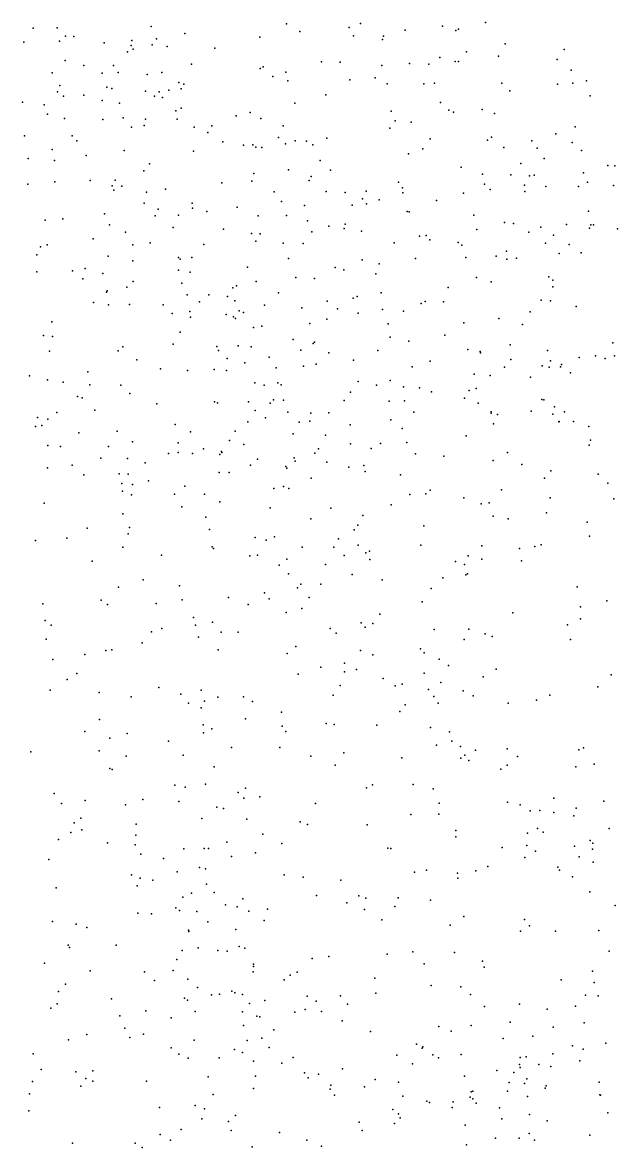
# Model space of a CAD drawing. Header units: metres. Extents: x -25 to 25, y -27.7 to 27.8.
# Drawn here: x -7.57 to -6.157, y -10.704 to -8.034 of the extents above; entities that cross this region are included whole.
import ezdxf

# ---------------------------------------------------------------- set-up
doc = ezdxf.new("R2010")
doc.units = ezdxf.units.M

msp = doc.modelspace()

# ---------------------------------------------------------------- linework, layer by layer
for p in [(-6.943, -8.0371, -7.8868), (-6.7674, -8.0364, -10.7099), (-6.4704, -8.0337, -7.9147), (-7.5443, -8.0468, 12.8218), (-7.4878, -8.046, -4.1455), (-7.2648, -8.0433, -8.1025), (-7.1847, -8.0599, -4.5106), (-6.9111, -8.0547, 16.7935), (-6.794, -8.0458, -4.8367), (-6.784, -8.0654, -11.4038), (-6.6613, -8.0522, 11.584), (-6.5729, -8.0422, 17.1775), (-6.541, -8.0523, 12.833), (-6.5347, -8.0497, -10.0678), (-7.567, -8.0804, -3.9042), (-7.4818, -8.0779, 17.1556), (-7.4676, -8.0661, 9.5794), (-7.4483, -8.0673, 10.1731), (-7.3757, -8.0818, -12.3734), (-7.3123, -8.0885, 16.994), (-7.3104, -8.0761, -13.0058), (-7.2621, -8.0865, 9.5576), (-7.2522, -8.0725, 13.6086), (-7.2264, -8.0903, 11.4765), (-7.0068, -8.0686, 13.5819), (-6.7149, -8.074, -10.9359), (-6.7129, -8.0665, 16.8014), (-6.4238, -8.0846, -5.2392), (-7.3204, -8.1035, 11.9732), (-7.3074, -8.0971, 10.3718), (-7.1132, -8.0945, 9.6708), (-6.5789, -8.1168, 12.5601), (-6.5158, -8.1036, 11.992), (-6.4396, -8.1136, 17.2446), (-6.2837, -8.0981, -5.4271), (-7.469, -8.1238, 13.5348), (-7.4246, -8.136, 12.6598), (-7.3543, -8.1357, 11.5911), (-7.1688, -8.1327, 16.8861), (-7.0054, -8.1431, 11.2972), (-6.9984, -8.1389, 9.9296), (-6.8604, -8.1269, -7.7697), (-6.8161, -8.1279, -11.6168), (-6.7164, -8.1358, 13.4815), (-6.651, -8.131, -5.0615), (-6.6053, -8.1325, -7.7559), (-6.5426, -8.1262, 13.5149), (-6.5346, -8.1259, 11.7186), (-6.3007, -8.1212, 13.5509), (-7.4994, -8.1529, 12.9824), (-7.3812, -8.1542, -4.1735), (-7.343, -8.1526, -13.2361), (-7.2737, -8.157, -4.3197), (-7.2389, -8.1527, 13.4154), (-6.9756, -8.162, 13.3894), (-6.945, -8.1518, 10.1961), (-6.9401, -8.1718, -4.6392), (-6.7931, -8.1695, 11.4375), (-6.7323, -8.1654, -10.6138), (-6.2675, -8.1471, 17.4399), (-6.2307, -8.1721, 4.0429), (-7.4867, -8.198, 13.1869), (-7.4814, -8.1836, -13.5539), (-7.3696, -8.1869, 13.3069), (-7.3576, -8.1907, 9.4451), (-7.2781, -8.197, 13.116), (-7.2457, -8.198, 10.6225), (-7.2229, -8.194, -12.7716), (-7.1985, -8.1759, 11.2845), (-7.1934, -8.1908, 6.0465), (-7.1867, -8.1803, 13.2505), (-6.7041, -8.1793, -10.3622), (-6.6172, -8.1795, -5.2464), (-6.5917, -8.1781, -11.1842), (-6.4319, -8.178, 17.0529), (-6.4129, -8.1962, -7.7779), (-6.2999, -8.1802, -9.9383), (-6.2632, -8.1781, -5.7318), (-7.57, -8.223, 18.394), (-7.4726, -8.2089, -8.1221), (-7.4246, -8.2063, -4.0123), (-7.3808, -8.2188, 12.824), (-7.3396, -8.2256, 12.319), (-7.2562, -8.2084, -13.0886), (-7.2378, -8.2117, -12.619), (-6.9234, -8.2252, 13.1759), (-6.8494, -8.2053, 16.7266), (-6.5776, -8.2235, -10.2117), (-6.2224, -8.2075, -7.8773), (-7.5182, -8.2289, 10.4397), (-7.5106, -8.2517, -3.818), (-7.2062, -8.2434, 11.1323), (-7.1934, -8.2373, 12.9174), (-7.0294, -8.2471, 12.9925), (-6.6949, -8.244, -7.6551), (-6.5574, -8.2415, -11.3764), (-6.5463, -8.2464, 16.7548), (-6.4784, -8.2405, 12.5826), (-6.4496, -8.25, 11.9327), (-7.4699, -8.2615, 10.6128), (-7.3789, -8.264, 11.9061), (-7.3306, -8.2597, -7.9816), (-7.281, -8.2784, -4.1737), (-7.2776, -8.2633, 10.8208), (-7.2031, -8.2629, 6.3377), (-7.1201, -8.2792, 10.9506), (-7.0623, -8.2549, 9.5271), (-7.0042, -8.262, -7.7097), (-6.9514, -8.2789, 11.1924), (-6.6852, -8.2668, 11.5174), (-6.6469, -8.2705, -11.5872), (-7.5652, -8.3026, 17.7832), (-7.4517, -8.3025, 11.222), (-7.311, -8.2819, -13.3338), (-7.1623, -8.282, 9.3745), (-7.1298, -8.2951, -12.3571), (-6.698, -8.2844, -10.4969), (-6.4566, -8.306, -5.7475), (-6.3033, -8.2982, 3.6988), (-6.2578, -8.2816, -6.0207), (-7.4407, -8.3146, 11.042), (-7.0942, -8.3173, 6.4718), (-7.045, -8.3251, -12.507), (-7.0227, -8.3243, -12.2005), (-7.0161, -8.3295, -12.706), (-7.0015, -8.3308, 12.8067), (-6.9624, -8.3065, 10.744), (-6.9453, -8.3218, 9.6942), (-6.9224, -8.3146, -4.7744), (-6.8956, -8.3154, 10.0817), (-6.8804, -8.3239, 10.2828), (-6.8474, -8.3083, 13.0057), (-6.6018, -8.3095, -10.7064), (-6.466, -8.3129, -7.6546), (-6.427, -8.3308, 12.213), (-6.3604, -8.3144, 3.8463), (-6.3476, -8.3322, -11.3478), (-6.2652, -8.3189, -7.7486), (-7.5562, -8.3564, 10.8328), (-7.4995, -8.3354, 11.4744), (-7.419, -8.3498, 18.0507), (-7.3283, -8.3372, 12.1971), (-7.1643, -8.3395, -13.0174), (-6.6536, -8.3454, 13.1981), (-6.6197, -8.334, -5.5123), (-6.3317, -8.3565, -10.9677), (-6.2428, -8.3372, 13.5092), (-7.494, -8.3611, 9.3577), (-7.282, -8.386, 9.2929), (-7.2686, -8.3694, -7.8542), (-6.9381, -8.3832, -12.8438), (-6.8631, -8.3617, -7.6136), (-6.8384, -8.3844, 12.7965), (-6.5285, -8.377, -10.2658), (-6.3865, -8.3686, 12.3955), (-6.1801, -8.3735, 17.2455), (-6.1637, -8.3738, -11.2153), (-7.4933, -8.4122, -3.7442), (-7.4091, -8.4088, 18.5235), (-7.3496, -8.4081, -3.9846), (-7.0257, -8.4106, 9.397), (-7.021, -8.3918, 6.2024), (-6.889, -8.4086, -5.1574), (-6.8847, -8.3992, -12.302), (-6.6773, -8.4125, 12.9206), (-6.4781, -8.3934, -11.6556), (-6.4101, -8.3954, 11.7515), (-6.3661, -8.3981, -6.0388), (-6.3548, -8.3962, 3.5715), (-6.238, -8.3908, 4.1658), (-6.2288, -8.4124, -11.6118), (-7.5577, -8.4175, -8.1056), (-7.3574, -8.4217, 17.7217), (-7.3533, -8.4319, 18.3753), (-7.3338, -8.4226, -13.6543), (-7.2755, -8.4366, 16.8689), (-7.2305, -8.4293, 12.5589), (-7.097, -8.4142, -4.3926), (-6.9725, -8.436, 16.6926), (-6.8486, -8.4351, 9.9231), (-6.8039, -8.437, 11.3285), (-6.754, -8.4345, 16.6404), (-6.6676, -8.4263, 11.4802), (-6.6672, -8.4377, -11.8613), (-6.5225, -8.4389, 11.6121), (-6.4732, -8.4176, -5.8776), (-6.4599, -8.4298, -10.6686), (-6.3782, -8.4199, -10.1805), (-6.3776, -8.4346, 13.4073), (-6.3276, -8.4234, 12.015), (-6.2498, -8.4228, 12.5968), (-6.1669, -8.4208, 3.8003), (-7.2813, -8.4624, 17.9097), (-7.1673, -8.4625, -13.2254), (-6.9552, -8.4585, -12.9847), (-6.7626, -8.4521, -5.4501), (-6.7535, -8.4644, -12.2544), (-6.7229, -8.4544, -12.7709), (-6.5868, -8.456, 3.6692), (-7.3755, -8.4881, -7.9177), (-7.2552, -8.4926, 18.086), (-7.2478, -8.4766, 12.3969), (-7.1993, -8.4909, 6.4122), (-7.1665, -8.4748, 6.0903), (-7.1321, -8.4822, 16.7442), (-7.0605, -8.4719, 12.568), (-7.0103, -8.4923, -4.7192), (-6.9435, -8.4921, -7.5843), (-6.9001, -8.4679, 10.5911), (-6.7872, -8.4671, -12.0258), (-6.6564, -8.482, 3.4467), (-6.6517, -8.4834, 3.2903), (-6.498, -8.4912, -10.4665), (-6.2262, -8.4816, 17.1407), (-7.516, -8.5026, -14.0726), (-7.4741, -8.4997, 18.824), (-7.3633, -8.514, 17.4342), (-6.8932, -8.5043, 12.6149), (-6.8428, -8.5176, 3.298), (-6.8042, -8.5121, -12.9761), (-6.4259, -8.5085, -7.577), (-6.4039, -8.511, 3.4038), (-6.3394, -8.5193, -11.8631), (-6.2785, -8.5133, -10.6575), (-6.2204, -8.5139, 12.3017), (-6.2141, -8.5137, -10.1408), (-7.3258, -8.5318, 18.5728), (-7.2124, -8.5203, -13.484), (-7.0931, -8.5243, -7.6557), (-7.0262, -8.5347, -4.519), (-7.0059, -8.5351, -13.151), (-6.8827, -8.5309, 3.0574), (-6.8059, -8.5225, 10.0832), (-6.7654, -8.5289, 3.5702), (-6.6272, -8.5411, -12.0966), (-6.6116, -8.5396, 3.0103), (-6.4915, -8.5255, -5.9993), (-6.368, -8.5316, -10.2863), (-6.3092, -8.5382, 4.1999), (-6.2236, -8.5222, 12.0903), (-6.1572, -8.5233, -11.8668), (-7.5273, -8.5663, 9.2265), (-7.5113, -8.5618, -8.0547), (-7.402, -8.5475, 17.2482), (-7.3079, -8.5619, -13.9071), (-7.267, -8.5566, 12.2381), (-7.1397, -8.561, -4.2261), (-7.0163, -8.5529, 3.2137), (-6.9512, -8.5572, 9.3605), (-6.9037, -8.5585, -5.3475), (-6.6873, -8.5567, 3.7903), (-6.6028, -8.55, -7.5419), (-6.5354, -8.5556, -12.4461), (-6.5265, -8.5625, -12.6336), (-6.3278, -8.5579, -10.5105), (-6.2716, -8.5604, 11.7647), (-7.536, -8.5851, -3.6077), (-7.3665, -8.5885, -14.0704), (-7.3077, -8.5994, 12.0314), (-7.1993, -8.5918, 3.0356), (-7.1956, -8.5955, -13.7405), (-7.1679, -8.5919, 17.6354), (-6.9382, -8.594, 16.685), (-6.7638, -8.5972, 9.7883), (-6.6372, -8.594, 16.77), (-6.517, -8.5916, 12.8841), (-6.4454, -8.5882, 13.0761), (-6.4205, -8.5768, 11.6357), (-6.4196, -8.5953, -12.1245), (-6.3973, -8.5928, -6.2249), (-6.2956, -8.5819, -12.0081), (-6.2434, -8.5808, -7.5937), (-7.5363, -8.6257, -14.2607), (-7.4516, -8.6235, 11.7069), (-7.4209, -8.6181, 3.2494), (-7.1999, -8.6213, 12.3609), (-7.1717, -8.6265, 18.2125), (-7.036, -8.6143, 3.4396), (-6.8279, -8.6157, 10.3372), (-6.8072, -8.6205, 11.2646), (-6.7234, -8.6068, 12.639), (-7.427, -8.6422, -3.7482), (-7.3793, -8.6297, 2.9992), (-7.3073, -8.6489, 16.9635), (-7.1913, -8.6527, 3.4175), (-7.0151, -8.6485, 12.4415), (-6.9209, -8.6387, 3.6666), (-6.8764, -8.6411, 10.5569), (-6.7309, -8.6303, -5.6347), (-6.4917, -8.6394, -12.7764), (-6.4571, -8.6497, 4.1967), (-6.3203, -8.6373, 17.0903), (-6.311, -8.6452, -6.3874), (-7.3705, -8.6741, 3.3956), (-7.369, -8.6707, -14.2218), (-7.3226, -8.6623, -3.9279), (-7.179, -8.6799, -4.1034), (-7.1275, -8.6801, -7.6619), (-7.0705, -8.6637, -4.3441), (-7.0622, -8.6586, -5.0716), (-6.9621, -8.6751, -13.3186), (-6.7183, -8.6755, -7.5284), (-6.5595, -8.6632, -5.9561), (-6.3107, -8.6609, 3.472), (-7.4012, -8.6987, 9.1244), (-7.3661, -8.7038, 11.8665), (-7.3162, -8.7031, -7.8139), (-7.2357, -8.7042, 17.2317), (-7.1495, -8.6965, 17.409), (-7.083, -8.6843, -4.7541), (-7.0661, -8.6944, 17.7423), (-6.9957, -8.7048, -5.2637), (-6.8467, -8.6955, 12.4906), (-6.7848, -8.6879, 10.2074), (-6.7752, -8.6839, 3.9268), (-6.6231, -8.701, 16.9128), (-6.614, -8.6957, -13.0572), (-6.5704, -8.6971, 11.4991), (-6.3388, -8.6932, -12.2159), (-6.316, -8.6947, 13.2476), (-7.2149, -8.7247, 2.8815), (-7.1725, -8.7201, 3.631), (-7.1712, -8.7334, 18.437), (-7.0862, -8.7267, 9.2026), (-7.0692, -8.7327, 17.5435), (-7.0553, -8.7182, 2.8792), (-7.0451, -8.7221, 17.9308), (-6.9071, -8.7113, 10.8568), (-6.8223, -8.7137, 9.3967), (-6.7729, -8.7234, 2.9147), (-6.7153, -8.7149, 9.5595), (-6.665, -8.7194, -5.8049), (-6.3644, -8.7203, 11.5968), (-6.2553, -8.7083, 3.6271), (-7.5005, -8.7443, -14.3974), (-7.064, -8.7367, 18.111), (-7.0215, -8.7577, -13.7587), (-7.0016, -8.7543, -7.5879), (-6.8878, -8.748, 11.0621), (-6.847, -8.738, 16.7949), (-6.7018, -8.7494, 4.1117), (-6.5219, -8.747, 17.043), (-6.4391, -8.7362, -7.5174), (-6.383, -8.7503, 12.9661), (-7.5201, -8.7766, -3.5573), (-7.4991, -8.7791, 3.5201), (-7.1955, -8.769, 17.0921), (-6.9274, -8.786, 3.9525), (-6.6968, -8.7804, 9.984), (-6.5669, -8.7757, 12.6594), (-7.3431, -8.8133, 2.8111), (-7.3318, -8.8036, -14.4096), (-7.2119, -8.7976, -14.3105), (-7.1086, -8.8031, 12.262), (-7.1043, -8.8123, 17.304), (-7.0579, -8.801, -14.0577), (-7.0273, -8.8037, 16.8748), (-6.909, -8.8118, 10.6603), (-6.8796, -8.7961, -13.5174), (-6.8763, -8.7929, -5.4882), (-6.7264, -8.8121, -13.3665), (-6.6526, -8.79, 9.7621), (-6.5128, -8.8104, -13.1197), (-6.4123, -8.7988, 3.1689), (-6.3231, -8.8125, -14.2033), (-6.1682, -8.7945, 3.7266), (-7.5058, -8.8141, 2.8147), (-7.2989, -8.8343, 18.8412), (-7.0839, -8.8314, -14.2142), (-6.9841, -8.8281, 17.751), (-6.8429, -8.8177, 4.0811), (-6.7839, -8.8353, 11.3424), (-6.602, -8.8378, 2.9853), (-6.483, -8.8151, 11.5475), (-6.4825, -8.8178, -6.2478), (-6.4108, -8.8335, -14.0123), (-6.3163, -8.8373, -7.4393), (-6.2481, -8.8287, -13.8881), (-6.2091, -8.8249, 11.6509), (-6.1864, -8.8317, 17.5083), (-6.1642, -8.8249, 13.2938), (-7.4147, -8.8633, 9.099), (-7.2421, -8.8562, -3.9436), (-7.1784, -8.8596, 18.6012), (-7.1152, -8.8571, -4.8378), (-7.0853, -8.8597, -4.6544), (-7.0423, -8.8417, -4.2212), (-6.968, -8.8536, 2.8157), (-6.9025, -8.8494, -13.8894), (-6.8725, -8.8448, 16.9479), (-6.6449, -8.8509, 17.0827), (-6.4257, -8.852, -12.9539), (-6.3364, -8.8484, -12.7217), (-6.3194, -8.8523, 17.3187), (-6.2924, -8.8511, 3.3981), (-6.2904, -8.8459, -12.506), (-6.269, -8.8653, -13.7298), (-7.5531, -8.8728, -8.1339), (-7.5109, -8.882, 11.3548), (-7.4736, -8.8879, -14.5717), (-7.0185, -8.8894, -5.2685), (-6.964, -8.8895, 10.8867), (-6.7732, -8.886, -13.7463), (-6.6971, -8.8833, -13.6114), (-6.4975, -8.8688, 4.3469), (-6.4597, -8.8716, -13.7665), (-6.3641, -8.8753, -14.3786), (-7.4104, -8.8942, -3.7106), (-7.3363, -8.8948, 11.7586), (-7.3154, -8.9148, -7.8424), (-6.9962, -8.8948, 17.3961), (-6.9561, -8.894, 17.8987), (-6.7908, -8.9111, 4.2611), (-6.7293, -8.8948, -7.5127), (-6.665, -8.8984, -14.01), (-6.627, -8.9013, 9.4216), (-6.5988, -8.9103, -5.9945), (-6.5092, -8.9074, -13.507), (-6.4931, -8.9023, -13.2992), (-7.4391, -8.9219, -7.9751), (-7.4283, -8.9245, 11.5205), (-7.251, -8.939, 3.9026), (-7.1143, -8.9342, -5.0252), (-7.1067, -8.9363, -4.0567), (-7.0337, -8.9343, -14.3701), (-6.9816, -8.9371, 12.1907), (-6.974, -8.9296, 18.0659), (-6.9503, -8.9302, 17.0831), (-6.8062, -8.9308, -14.1031), (-6.6995, -8.9326, 10.0589), (-6.6633, -8.9322, -5.8562), (-6.5203, -8.9254, 9.5468), (-6.4879, -8.9378, 17.2754), (-6.3369, -8.9291, 12.9297), (-6.3319, -8.9293, -6.5473), (-6.3067, -8.9464, 11.6284), (-7.534, -8.9716, 2.6655), (-7.4886, -8.9599, -3.5799), (-7.3982, -8.9541, 3.8151), (-7.0172, -8.9548, -4.5046), (-6.9933, -8.9721, 18.2148), (-6.9402, -8.9586, 11.2249), (-6.8855, -8.9611, -5.4848), (-6.8424, -8.9604, 2.8575), (-6.6407, -8.959, 11.5213), (-6.457, -8.9583, 3.1252), (-6.4569, -8.9613, 11.5972), (-6.4421, -8.964, -7.352), (-6.3622, -8.9563, -13.0815), (-6.3105, -8.9634, -13.42), (-6.2831, -8.9579, 17.4875), (-7.539, -8.993, 10.2941), (-7.5244, -8.9905, 10.0694), (-7.5097, -8.9755, 11.0215), (-7.2074, -8.9882, 18.7803), (-7.0349, -8.9821, 9.1971), (-6.913, -8.9826, -7.5697), (-6.8875, -8.9803, 17.7771), (-6.792, -8.9885, 10.2422), (-6.6957, -8.9766, -14.2745), (-6.6684, -8.9976, 2.9647), (-6.4514, -8.9868, 12.652), (-6.2965, -8.982, 3.2892), (-6.2956, -8.9813, -7.2994), (-6.2619, -8.9809, -14.5559), (-6.2255, -8.993, -12.6245), (-7.436, -9.0079, -14.6781), (-7.3452, -9.0039, 11.3417), (-7.1713, -9.0057, 4.0484), (-7.0787, -9.0258, 18.5362), (-7.0651, -9.004, 11.1405), (-6.9274, -9.0105, 12.0342), (-6.8502, -9.0132, -14.3748), (-6.5163, -9.0148, -6.2276), (-6.2215, -9.0252, 17.6257), (-7.5101, -9.0379, 9.7079), (-7.48, -9.0401, 9.2006), (-7.3656, -9.0405, 2.6379), (-7.3089, -9.0296, -3.8241), (-7.2006, -9.0312, 9.1616), (-7.1406, -9.046, 10.9761), (-7.0975, -9.0523, -4.8458), (-7.0441, -9.0354, -14.4991), (-6.8672, -9.0457, 17.3169), (-6.7912, -9.0341, -5.5955), (-6.7419, -9.0449, 4.3607), (-6.72, -9.033, 12.1699), (-6.6578, -9.031, 17.261), (-6.2242, -9.0374, -13.232), (-7.3841, -9.0678, 3.982), (-7.3208, -9.0684, 9.9021), (-7.2791, -9.079, 10.0623), (-7.2234, -9.0568, 11.4748), (-7.2004, -9.0543, -14.6373), (-7.1662, -9.0572, 2.6897), (-7.1017, -9.059, 11.8173), (-7.0968, -9.0549, 11.3224), (-7.0123, -9.0704, -4.0641), (-6.9251, -9.0672, -4.3485), (-6.9222, -9.0754, 18.1081), (-6.8757, -9.056, 17.9118), (-6.8474, -9.0773, 17.5295), (-6.6368, -9.0575, 11.7049), (-6.5694, -9.0634, 12.3863), (-6.4527, -9.0738, 9.5554), (-6.4184, -9.0546, -6.4611), (-7.511, -9.091, 2.571), (-7.4519, -9.0844, 19.11), (-7.4243, -9.1072, 10.8167), (-7.3403, -9.105, 9.2216), (-7.3187, -9.1061, 10.3731), (-7.1027, -9.1021, 11.5626), (-7.0793, -9.1023, 10.5253), (-7.0287, -9.0845, -5.2019), (-6.945, -9.088, 10.3967), (-6.9421, -9.0919, 11.8312), (-6.7952, -9.0896, 11.9064), (-6.7594, -9.0854, -7.4217), (-6.7564, -9.0994, 9.2656), (-6.6724, -9.1072, -5.8044), (-6.3844, -9.0827, -14.6234), (-6.3154, -9.0978, 11.738), (-6.2028, -9.1056, -12.7916), (-7.3344, -9.1281, 9.5547), (-7.3089, -9.1306, 10.6177), (-7.2711, -9.122, 4.1634), (-6.8848, -9.1154, 2.8006), (-6.3308, -9.1156, 4.3741), (-6.1804, -9.1273, 3.3696), (-7.3325, -9.1467, 19.0249), (-7.3113, -9.1548, 9.3967), (-7.2092, -9.1533, 9.7959), (-7.1849, -9.1342, 10.75), (-7.1375, -9.1532, 10.3231), (-6.9733, -9.1402, 18.3081), (-6.9504, -9.1351, 11.6094), (-6.9377, -9.1404, -7.5835), (-6.6506, -9.1541, -7.272), (-6.6122, -9.1527, -5.945), (-6.6017, -9.1438, 12.0163), (-6.4323, -9.1433, -7.1534), (-7.5188, -9.1748, -3.5252), (-7.192, -9.1839, -14.7337), (-7.1015, -9.172, -3.9588), (-6.9817, -9.186, 10.2664), (-6.8381, -9.1863, 17.9945), (-6.6947, -9.179, 2.93), (-6.5219, -9.1618, -14.6302), (-6.4813, -9.1765, 9.4047), (-6.462, -9.1741, 11.8111), (-6.3171, -9.1625, 17.5728), (-6.1661, -9.1646, -12.6416), (-7.3315, -9.1998, -3.7537), (-7.1345, -9.208, -7.7854), (-6.8854, -9.2118, 9.2024), (-6.7621, -9.2038, 17.5802), (-6.4522, -9.2053, 12.3373), (-6.4169, -9.2117, 12.4979), (-6.3257, -9.1976, 12.7585), (-7.4166, -9.2341, 19.1275), (-7.316, -9.2329, 2.5377), (-7.1262, -9.2377, 2.6099), (-6.7823, -9.2379, 17.7686), (-6.7734, -9.2269, 10.1301), (-6.617, -9.2283, 17.4735), (-6.2293, -9.2202, -6.7042), (-7.5394, -9.2631, -14.8792), (-7.4645, -9.2583, -8.3619), (-7.319, -9.2478, 4.3343), (-7.0179, -9.2561, -4.9095), (-6.9918, -9.2628, -5.0668), (-6.972, -9.2546, 10.0809), (-6.82, -9.2598, -14.5868), (-6.224, -9.2531, 17.6877), (-7.3319, -9.279, -8.0705), (-7.1197, -9.2786, 18.8277), (-7.1165, -9.2825, 9.4484), (-6.906, -9.279, -7.4717), (-6.8305, -9.2791, -4.0865), (-6.7733, -9.2746, -7.2801), (-6.7547, -9.2927, 2.8298), (-6.7462, -9.2885, 9.2093), (-6.6239, -9.2747, -5.8416), (-6.4796, -9.2764, 9.7748), (-6.3899, -9.2825, -7.0263), (-6.3538, -9.2775, 4.3431), (-6.3384, -9.2734, 11.9315), (-7.4044, -9.3124, 5.6598), (-7.2398, -9.298, 5.8351), (-7.0302, -9.3001, 18.6162), (-7.012, -9.2985, -14.6761), (-6.9424, -9.3079, 18.3461), (-6.8503, -9.3204, -5.3557), (-6.8065, -9.2991, -4.4054), (-6.7454, -9.3087, -5.5253), (-6.542, -9.3134, -7.0592), (-6.5203, -9.3202, -6.0944), (-6.5114, -9.2995, 4.3354), (-6.4797, -9.3081, -6.2553), (-6.3849, -9.3114, 3.1136), (-6.9605, -9.3223, 4.4285), (-6.9383, -9.3424, 9.8931), (-6.7872, -9.3439, 4.3612), (-6.517, -9.3446, 17.5451), (-6.5136, -9.3426, 9.3574), (-7.342, -9.3743, 2.4749), (-7.2831, -9.3572, 19.0614), (-7.1974, -9.3711, -7.9597), (-6.9093, -9.3673, -5.171), (-6.8615, -9.3672, 18.1969), (-6.7162, -9.3572, -4.275), (-6.5716, -9.352, 9.9249), (-6.2533, -9.3736, 12.6729), (-7.0811, -9.3985, 4.4939), (-6.9951, -9.3877, 9.5739), (-6.917, -9.3759, 2.6632), (-6.8895, -9.399, -4.726), (-6.6, -9.3777, -14.7017), (-7.5214, -9.4135, 5.6021), (-7.3833, -9.4049, -8.4368), (-7.3681, -9.4155, -14.9142), (-7.2529, -9.4128, -8.1004), (-7.1912, -9.404, -3.8483), (-7.0345, -9.415, 2.5606), (-6.9844, -9.4016, 9.2572), (-6.9067, -9.4251, -14.6796), (-6.6207, -9.4088, 9.2382), (-6.2454, -9.4211, 4.3372), (-6.1827, -9.4066, -6.703), (-7.5161, -9.4535, 5.7975), (-7.1639, -9.446, 18.9622), (-6.9443, -9.4341, -7.4349), (-6.7215, -9.4386, 2.7754), (-6.4055, -9.4351, -6.3262), (-6.2447, -9.4496, -6.9092), (-7.502, -9.4641, -3.7351), (-7.2639, -9.4805, -8.281), (-7.2395, -9.4722, 4.5678), (-7.1589, -9.4645, 5.7875), (-7.1192, -9.4574, -14.7843), (-7.0981, -9.481, -7.7662), (-7.0579, -9.4812, 18.765), (-6.8393, -9.4721, 9.1802), (-6.766, -9.459, -5.3238), (-6.7565, -9.4693, 17.8982), (-6.7379, -9.4605, -4.5519), (-6.5927, -9.4747, 17.6178), (-6.5104, -9.4738, 9.7699), (-6.2757, -9.464, -6.5286), (-7.5137, -9.4976, 5.4509), (-7.2857, -9.5067, 2.4196), (-7.152, -9.4931, 6.0788), (-6.825, -9.4832, -4.8404), (-6.5213, -9.4981, 2.9168), (-6.4714, -9.4849, -14.7488), (-6.4551, -9.4914, -6.0813), (-6.2686, -9.4988, 17.6624), (-7.4218, -9.5342, -8.6041), (-7.372, -9.5247, 5.3937), (-7.3581, -9.5233, 4.6931), (-7.1052, -9.5229, -3.9011), (-6.9412, -9.5319, 2.523), (-6.921, -9.515, 9.3586), (-6.7673, -9.5248, -3.977), (-6.7385, -9.5345, -4.6902), (-6.6251, -9.5206, -7.0288), (-6.6159, -9.5301, -5.616), (-7.4979, -9.5457, 19.2198), (-6.8054, -9.5548, 2.594), (-6.5807, -9.5452, -4.3247), (-6.5587, -9.5604, 9.3183), (-7.4412, -9.5791, 4.8484), (-6.9151, -9.5807, -7.2836), (-6.8614, -9.5639, 9.5772), (-6.8053, -9.5751, 18.1057), (-6.7769, -9.5695, 9.7991), (-6.6159, -9.5782, 2.7709), (-6.4764, -9.5868, -5.9265), (-6.4454, -9.5691, 4.3057), (-6.1725, -9.5827, 12.3217), (-7.4636, -9.5937, -3.8402), (-7.2465, -9.6128, -3.8824), (-6.8157, -9.6073, 4.3424), (-6.7138, -9.5912, 9.1799), (-6.6849, -9.6083, 17.8516), (-6.6683, -9.6043, -5.334), (-6.577, -9.6007, -4.4747), (-6.2038, -9.6107, -6.8892), (-7.5042, -9.6186, 5.1029), (-7.3883, -9.6243, 2.3881), (-7.3117, -9.6349, -14.9306), (-7.1941, -9.6285, -8.4462), (-7.1457, -9.6191, 5.7483), (-7.1061, -9.6357, -7.7062), (-7.0456, -9.6349, -14.7706), (-6.8327, -9.6308, -14.6728), (-6.6057, -9.617, -14.7095), (-6.5933, -9.6342, -5.4937), (-6.5236, -9.6203, -4.1659), (-6.5002, -9.632, -5.7635), (-6.3179, -9.6307, 2.9421), (-7.1761, -9.6493, 6.1569), (-7.1458, -9.6606, -8.1614), (-7.1376, -9.6447, -7.9103), (-7.0241, -9.646, -7.472), (-6.661, -9.6539, -4.9802), (-6.5832, -9.6498, 17.6941), (-6.4167, -9.6494, 17.6314), (-6.3497, -9.6429, -6.1436), (-7.387, -9.6883, 4.9759), (-7.0404, -9.6872, 18.6948), (-6.9547, -9.6711, 4.3895), (-6.6743, -9.6696, -3.9557), (-7.4218, -9.7168, 5.9994), (-7.141, -9.7009, 18.9101), (-7.1406, -9.7197, 4.5309), (-7.1203, -9.7108, 2.3411), (-6.9538, -9.7045, 2.3626), (-6.9448, -9.717, 18.3672), (-6.849, -9.6977, 18.2004), (-6.8301, -9.7001, 9.2829), (-6.7285, -9.7021, 9.7002), (-6.601, -9.7072, 9.3392), (-6.5561, -9.7178, -4.7357), (-7.3626, -9.7325, 19.1167), (-7.3211, -9.7218, 5.3446), (-7.223, -9.7397, 5.5064), (-6.5509, -9.7401, 9.5068), (-7.5505, -9.765, 5.899), (-7.3878, -9.7626, -14.9801), (-7.3236, -9.7751, 2.3478), (-7.1888, -9.773, -4.0018), (-7.0737, -9.7551, 5.9191), (-6.9592, -9.7546, -7.3456), (-6.807, -9.7672, 2.354), (-6.5872, -9.7495, 2.5713), (-6.5298, -9.7523, -6.9569), (-6.5198, -9.7733, -14.695), (-6.4942, -9.7612, -5.5245), (-6.419, -9.7579, -4.0662), (-6.2492, -9.7605, -6.1244), (-6.2379, -9.7558, -14.7387), (-7.1145, -9.8008, -8.2225), (-6.8853, -9.7755, -3.9027), (-6.8279, -9.7969, -14.6372), (-6.6695, -9.7792, -14.6417), (-6.5292, -9.7805, -5.0775), (-6.51, -9.7858, -3.8721), (-6.4188, -9.7965, -4.5241), (-6.3944, -9.7766, -4.3053), (-6.2564, -9.8011, -6.9113), (-6.2125, -9.7942, 2.7773), (-7.3625, -9.8044, -4.062), (-7.3567, -9.8074, 5.0867), (-6.4346, -9.8061, 2.6188), (-7.2079, -9.8444, 4.629), (-7.184, -9.8494, 18.8717), (-7.1356, -9.8419, -8.0377), (-7.0403, -9.8513, 2.2325), (-6.7529, -9.8504, 4.3306), (-6.739, -9.8432, 17.9727), (-6.6422, -9.8427, -7.0447), (-6.5947, -9.8533, 17.7556), (-7.4946, -9.864, -8.7429), (-7.4209, -9.8807, -6.3554), (-7.2841, -9.8781, 5.3091), (-7.0579, -9.8616, -7.5036), (-7.0443, -9.875, 18.4878), (-7.0064, -9.8721, -3.9796), (-6.3083, -9.8754, -5.7613), (-6.1897, -9.8819, 1.338), (-7.477, -9.8879, -4.131), (-7.3255, -9.8911, 6.0509), (-7.1987, -9.8833, 2.2395), (-7.1082, -9.8963, -14.8161), (-7.0928, -9.8998, 5.73), (-6.8743, -9.8881, 2.188), (-6.5806, -9.887, 9.3335), (-6.4181, -9.8845, -5.1147), (-6.3884, -9.8912, -5.4416), (-6.3649, -9.9053, -6.9538), (-6.3413, -9.9041, -14.6557), (-6.2556, -9.8986, 17.6226), (-7.4477, -9.9334, -6.157), (-7.4315, -9.9224, -6.7589), (-7.1441, -9.9233, 18.6889), (-7.0375, -9.925, 6.0354), (-6.9109, -9.931, 4.4031), (-6.6476, -9.9142, 9.4849), (-6.5816, -9.9128, 2.2313), (-6.3081, -9.9088, 2.5375), (-6.2612, -9.9171, -3.9492), (-7.4552, -9.9568, 5.9334), (-7.4293, -9.9507, -15.0153), (-7.2998, -9.9367, -6.4913), (-6.9996, -9.9603, 2.1244), (-6.8933, -9.9379, 18.2041), (-6.7518, -9.9385, -7.1368), (-6.5413, -9.9519, -14.5848), (-6.3707, -9.9579, 2.2923), (-6.3472, -9.9473, -5.2603), (-6.3336, -9.956, -4.9719), (-6.1769, -9.9475, 1.753), (-7.4849, -9.9732, -6.9032), (-7.3685, -9.9814, -8.7819), (-7.3028, -9.9856, 18.872), (-7.3012, -9.9634, 5.143), (-7.0849, -9.9797, -4.0862), (-6.9545, -9.9829, -7.3704), (-6.5412, -9.9673, 4.3253), (-6.3724, -9.9878, 1.8333), (-6.2221, -9.9759, -4.4313), (-6.2158, -9.9822, 2.3186), (-7.2889, -10.0083, -14.947), (-7.187, -9.9957, 6.1171), (-7.1388, -9.9948, 5.526), (-7.1284, -9.9945, -8.1), (-7.0739, -10.0135, -8.3205), (-7.0171, -10.0051, 5.8742), (-6.7028, -9.9942, 17.9319), (-6.6955, -9.9945, -14.5374), (-6.4313, -9.9925, 2.0222), (-6.3518, -10.0009, 4.3386), (-6.2592, -9.989, 1.9938), (-6.2482, -10.0145, -5.3641), (-6.2162, -9.9966, -5.61), (-7.5073, -10.021, 18.9978), (-7.2354, -10.0183, -4.188), (-7.1495, -10.04, -8.6618), (-6.465, -10.037, -3.8217), (-6.377, -10.0164, 1.5702), (-6.2987, -10.0389, -14.5406), (-6.2152, -10.027, -4.6839), (-7.3112, -10.0574, 6.0082), (-7.2905, -10.0652, -6.051), (-7.203, -10.0502, -6.1807), (-7.1354, -10.0432, 18.4797), (-6.9488, -10.0571, -4.0548), (-6.9034, -10.0627, -14.6452), (-6.6391, -10.0506, -3.8982), (-6.6105, -10.046, 9.2028), (-6.5375, -10.0529, 9.4497), (-6.536, -10.0653, 1.7765), (-6.4932, -10.048, -7.0514), (-6.295, -10.046, 17.5869), (-6.264, -10.0617, -7.0034), (-7.4898, -10.0881, -8.822), (-7.2975, -10.0829, -6.9421), (-7.2609, -10.0696, 4.9826), (-7.133, -10.0796, -6.5917), (-6.8138, -10.0697, 9.3881), (-7.189, -10.1099, 4.8056), (-7.169, -10.1006, -6.8091), (-7.115, -10.099, -7.7066), (-7.0465, -10.1143, -7.5479), (-6.872, -10.1065, 4.4313), (-6.7715, -10.1072, -3.9846), (-6.7548, -10.1129, 1.8252), (-6.6777, -10.1118, 4.3536), (-6.6015, -10.1173, 17.7939), (-6.2231, -10.0973, 1.2586), (-7.2958, -10.1484, 2.1004), (-7.2056, -10.1353, 5.1649), (-7.1974, -10.1421, 6.07), (-7.1564, -10.1446, -8.0324), (-7.0878, -10.1286, -6.2652), (-7.0606, -10.1335, 5.6271), (-7.0329, -10.1433, 4.5889), (-6.9881, -10.1387, 1.8903), (-6.8, -10.1238, 9.1803), (-6.7577, -10.1393, -14.5462), (-6.6859, -10.1323, -7.1788), (-6.1624, -10.1296, 17.5931), (-7.4985, -10.1681, 5.8721), (-7.4426, -10.174, -5.8206), (-7.2636, -10.1498, 18.5104), (-7.1299, -10.1687, 5.3844), (-6.9962, -10.1652, 5.7764), (-6.7171, -10.1642, 1.6597), (-6.5219, -10.1558, -3.9347), (-6.3779, -10.1636, 4.3232), (-7.4174, -10.1824, -7.1739), (-7.1759, -10.1887, -5.9464), (-7.1749, -10.192, 1.9227), (-7.0631, -10.187, -6.732), (-6.5543, -10.1767, 1.3644), (-6.3874, -10.1906, 17.5545), (-6.3663, -10.1782, -7.0877), (-6.3045, -10.1908, -14.3438), (-6.2016, -10.1894, -3.8348), (-7.4618, -10.2238, 18.6169), (-7.3477, -10.2241, -4.2841), (-7.0552, -10.2274, 1.7588), (-7.4584, -10.2294, 2.2481), (-7.191, -10.2365, -8.7232), (-7.1532, -10.2307, -8.3285), (-7.1064, -10.2372, 4.7759), (-7.0838, -10.2381, -6.9027), (-7.0419, -10.231, -6.0927), (-6.8822, -10.2557, 18.1351), (-6.8428, -10.2509, 9.414), (-6.7038, -10.2455, 1.2879), (-6.6428, -10.2396, 9.0864), (-6.5439, -10.2418, 17.6782), (-6.1771, -10.2386, 4.3376), (-7.5175, -10.2669, -8.7551), (-7.2034, -10.2584, -7.0868), (-7.0216, -10.2751, 6.0478), (-7.0215, -10.2694, -7.518), (-6.616, -10.2682, 17.8399), (-6.478, -10.2622, 9.2012), (-6.4737, -10.2764, 1.2642), (-7.4096, -10.2848, 2.0866), (-7.2806, -10.2877, -8.5606), (-7.2564, -10.3077, 1.8463), (-7.2119, -10.2845, -8.0711), (-7.1775, -10.3046, -15.0067), (-7.0222, -10.2872, -4.2026), (-6.9484, -10.3066, 4.5856), (-6.9346, -10.2953, 1.3957), (-6.9177, -10.288, -14.7883), (-6.7333, -10.3024, 7.0852), (-6.2907, -10.3062, -7.1287), (-6.2163, -10.2858, -14.0775), (-7.4849, -10.3345, -5.6748), (-7.4675, -10.3164, -8.5903), (-7.1543, -10.3245, -7.7263), (-7.0728, -10.3331, 1.5171), (-6.5998, -10.3202, 4.3416), (-6.5295, -10.3233, -7.1785), (-6.2123, -10.3126, -12.6432), (-7.359, -10.3517, 5.9254), (-7.1857, -10.35, -4.2824), (-7.1785, -10.3544, -5.7294), (-7.1213, -10.3424, 5.1228), (-7.1023, -10.3408, 5.3304), (-7.0662, -10.3373, 5.4976), (-7.0477, -10.3412, 18.2259), (-7.0312, -10.3624, -14.9343), (-6.9943, -10.3554, -6.858), (-6.8942, -10.3451, 7.1184), (-6.8724, -10.3568, -6.4426), (-6.8149, -10.3444, 4.4405), (-6.7312, -10.3381, -7.266), (-6.506, -10.3416, -4.0466), (-6.2332, -10.3425, 17.4531), (-6.2032, -10.3444, -13.9111), (-7.5029, -10.3739, 5.8584), (-7.4878, -10.3634, 18.3916), (-7.2771, -10.3798, 18.3296), (-7.1598, -10.3819, -7.1755), (-7.0476, -10.3825, 5.6572), (-6.9236, -10.3829, 9.3497), (-6.8992, -10.3769, 9.0776), (-6.8602, -10.3813, -4.1734), (-6.7983, -10.3645, 18.0538), (-6.4728, -10.3697, 9.467), (-6.3898, -10.3639, -14.1664), (-6.3245, -10.3758, 4.253), (-6.2568, -10.3689, -12.355), (-7.3388, -10.3923, -4.3494), (-7.2166, -10.3966, 6.0161), (-7.0453, -10.4146, 4.791), (-7.0133, -10.3924, -5.822), (-7.0062, -10.3939, 1.2735), (-6.8107, -10.4035, -6.2267), (-6.5047, -10.4148, -14.3458), (-6.4119, -10.4073, 17.4497), (-6.2364, -10.4086, -13.6919), (-7.417, -10.436, 1.857), (-7.3273, -10.4211, -7.3374), (-7.2823, -10.4357, -5.6141), (-6.9733, -10.4251, 6.9515), (-6.7433, -10.4295, -14.733), (-6.5816, -10.4176, 17.73), (-6.5525, -10.4287, 1.2422), (-6.3584, -10.4403, -7.1928), (-6.3101, -10.4189, -12.5749), (-7.4605, -10.4487, -8.1362), (-7.3148, -10.4433, -15.1748), (-7.2172, -10.4681, -7.6329), (-7.1623, -10.4499, 1.3452), (-7.0366, -10.4505, -7.4195), (-7.0016, -10.4449, -7.0148), (-6.9843, -10.4669, 7.2688), (-6.6347, -10.4593, -7.2408), (-6.6213, -10.469, -6.1015), (-6.6198, -10.4655, 9.4997), (-6.4286, -10.4454, -13.9539), (-6.2639, -10.4632, -13.2609), (-6.1853, -10.4569, 4.2322), (-7.5444, -10.482, -15.3286), (-7.1986, -10.4829, -7.4429), (-7.1768, -10.4928, -15.1046), (-7.1033, -10.4913, 5.4855), (-7.0663, -10.4721, -5.6869), (-7.0476, -10.4792, -7.2582), (-6.927, -10.4905, 18.1368), (-6.6815, -10.4856, 7.2762), (-6.5955, -10.4843, -4.1405), (-6.5825, -10.4917, -6.3064), (-6.5288, -10.484, 17.5288), (-6.3886, -10.491, -4.1091), (-6.3741, -10.4894, -6.0298), (-6.3105, -10.4825, -13.5395), (-6.2388, -10.471, -12.0593), (-7.5254, -10.5191, -7.9568), (-7.4028, -10.5226, -7.4702), (-7.0213, -10.4998, 7.0871), (-6.954, -10.5039, -4.2376), (-6.8101, -10.5174, -5.757), (-6.644, -10.5055, -5.8432), (-6.444, -10.5214, -14.2157), (-6.3896, -10.5076, -13.6854), (-6.3885, -10.5148, -12.8647), (-6.3442, -10.5077, -13.0745), (-6.3154, -10.5121, 9.3404), (-6.2463, -10.4986, 1.2898), (-7.546, -10.5477, 3.1924), (-7.4433, -10.5252, 18.2428), (-7.4196, -10.5407, 5.8903), (-7.4026, -10.5469, -7.7438), (-7.2757, -10.5469, -4.3803), (-7.1293, -10.5371, 5.1484), (-7.0164, -10.5351, 9.3504), (-6.9004, -10.5274, -6.9307), (-6.8918, -10.5389, 9.4492), (-6.8672, -10.5304, -14.9157), (-6.7327, -10.5427, 1.1921), (-6.6773, -10.5496, 4.3043), (-6.5203, -10.5349, 7.0896), (-6.4034, -10.5265, -12.235), (-6.3726, -10.5411, -5.7834), (-7.4312, -10.5586, 1.7076), (-7.0216, -10.5648, 9.1184), (-6.8391, -10.566, 7.3752), (-6.8376, -10.5567, 6.7876), (-6.7579, -10.5603, 17.9647), (-6.5043, -10.572, -12.5441), (-6.5004, -10.5704, -14.5147), (-6.418, -10.5704, 1.2665), (-6.4144, -10.5504, 4.2102), (-6.3778, -10.5529, 17.2164), (-6.3293, -10.5639, -6.4362), (-6.3262, -10.5578, 9.1578), (-6.2006, -10.5497, -11.8412), (-7.5536, -10.5769, -4.4403), (-7.1169, -10.5785, 4.8894), (-6.8292, -10.58, -7.1566), (-6.6673, -10.5823, 8.9482), (-6.6096, -10.5946, 17.6974), (-6.6038, -10.5973, 6.9657), (-6.5478, -10.5964, 17.4135), (-6.5072, -10.5849, -12.7939), (-6.5006, -10.5886, -13.1252), (-6.4924, -10.5992, -13.5192), (-6.371, -10.5833, -13.868), (-6.1991, -10.5792, 17.2022), (-6.1973, -10.5799, -4.1476), (-7.5548, -10.6175, -5.4477), (-7.2447, -10.6092, 18.2035), (-7.1598, -10.6051, 5.3351), (-7.1382, -10.613, 5.6987), (-7.064, -10.6284, 7.3342), (-6.6909, -10.6143, 7.3902), (-6.6775, -10.6242, 9.4779), (-6.5497, -10.6095, -12.9495), (-6.4377, -10.6105, 9.4883), (-6.3659, -10.6264, -11.9727), (-6.1804, -10.6225, -5.7489), (-7.1444, -10.6361, 5.8638), (-7.0807, -10.643, 7.1474), (-6.7707, -10.6442, -7.0087), (-6.6868, -10.6478, -6.7292), (-6.6732, -10.6343, -12.8047), (-6.5189, -10.6518, -12.1973), (-6.4315, -10.6367, -6.5831), (-6.3241, -10.6409, -11.8208), (-7.2429, -10.6739, 1.4381), (-7.1934, -10.6618, 6.019), (-7.0745, -10.6644, 4.6533), (-6.96, -10.6688, 6.4605), (-6.7631, -10.6645, -13.171), (-6.4465, -10.6825, -7.1314), (-6.3907, -10.6822, 16.9538), (-6.367, -10.6709, 7.2609), (-6.2227, -10.6749, 9.4307), (-7.451, -10.6945, 5.8626), (-7.3024, -10.6946, -5.4083), (-7.2859, -10.7045, 14.0073), (-7.2187, -10.6869, 5.582), (-7.0244, -10.703, 6.7078), (-6.8952, -10.6869, 1.2125), (-6.8603, -10.7012, -12.7632), (-6.516, -10.6985, -6.732), (-6.3545, -10.687, -14.2968)]:
    msp.add_point(p)

doc.saveas('drawing.dxf')
